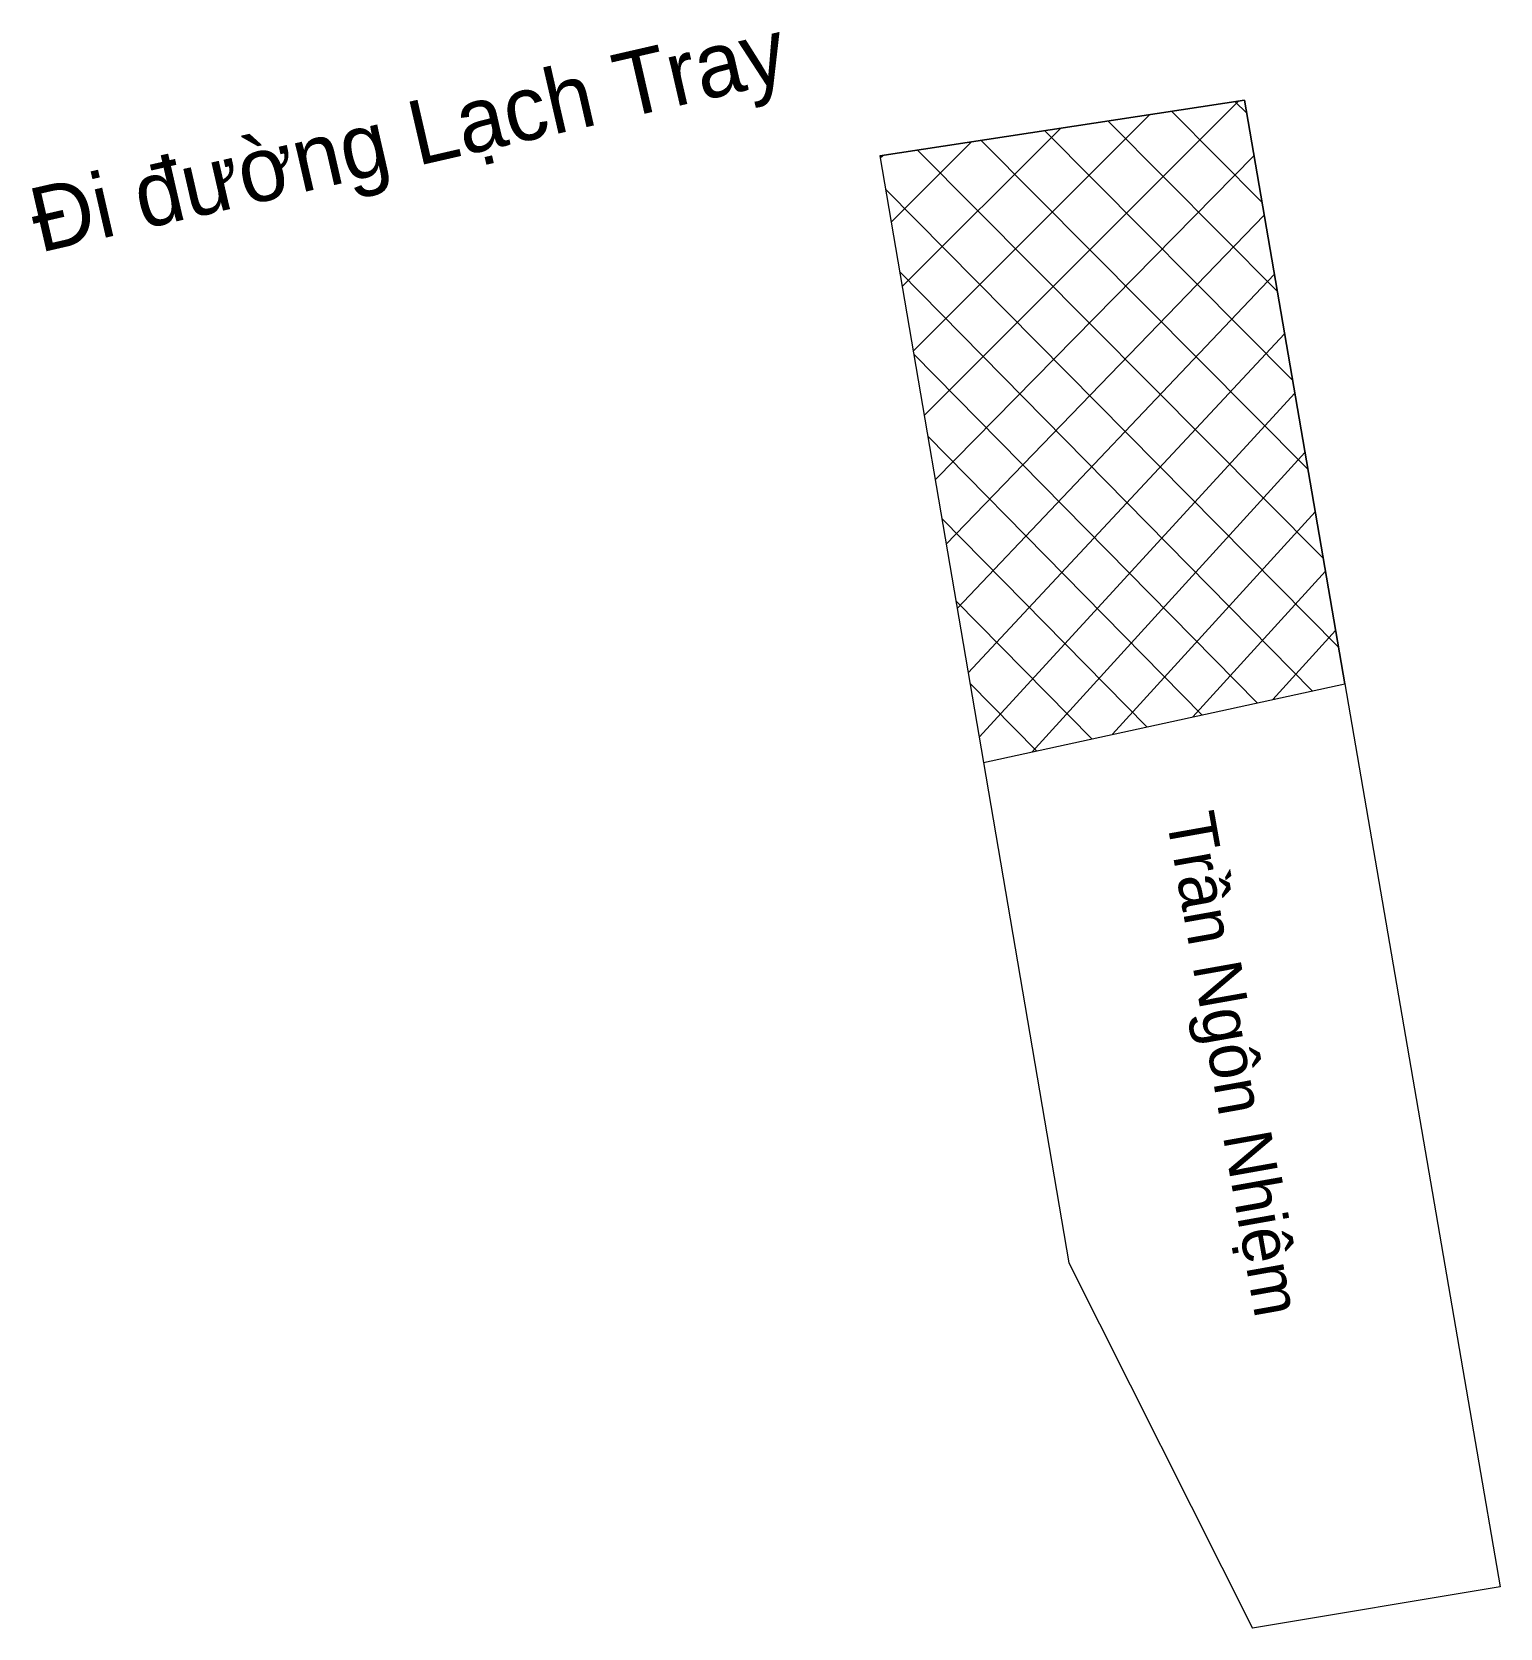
# Model space of a CAD drawing. Header units: millimetres. Extents: x 480521 to 6014615, y -961280 to 187869.
# Drawn here: x 5996399 to 6014615, y -961280 to -941479 of the extents above.
import ezdxf

# ---------------------------------------------------------------- set-up
doc = ezdxf.new("R2010")
doc.units = ezdxf.units.MM
doc.header["$LTSCALE"] = 600
doc.header["$MEASUREMENT"] = 0
doc.linetypes.add('DASHED', pattern=[0.75, 0.5, -0.25])
doc.linetypes.add('DGN Style 2', pattern=[2.425456270249031, 1.455273762149419, -0.9701825080996124])
for name, color, linetype, lineweight in [('2. PHE DUYET PA', 2, 'DASHED', 0), ('Level 10', 7, 'Continuous', 0), ('Level 19', 7, 'Continuous', 0), ('Level 25', 7, 'Continuous', 0)]:
    doc.layers.add(name, color=color, linetype=linetype, lineweight=lineweight)
doc.layers.add('CHU', color=1, linetype='Continuous')

msp = doc.modelspace()

# ---------------------------------------------------------------- hatches: boundary and pattern name
at = {"layer": '2. PHE DUYET PA', "linetype": 'Continuous', "lineweight": 5, "ltscale": 0.5}
h = msp.add_hatch(dxfattribs=at)
h.set_pattern_fill('ANSI37', color=1, scale=5000)
h.set_pattern_definition([(45, (-592525612.9998002, -2306994195.751017), (-441.9417382415922, 441.9417382415922), []), (135, (-592525612.9998002, -2306994195.751017), (-441.9417382415922, -441.9417382415922), [])])
h.paths.add_polyline_path([(6011442.078199744, -942326.9450169429), (6006921.027199864, -943016.8540168926), (6008204.111388922, -950540.7694925964), (6012687.138275027, -949564.0564536154), (6012687.138199925, -949564.0560168177)])

# ---------------------------------------------------------------- linework, layer by layer
at = {"layer": '2. PHE DUYET PA', "color": 7, "linetype": 'Continuous'}
msp.add_lwpolyline([(6011442.078199744, -942326.9450169429), (6006921.027199864, -943016.8540168926), (6008204.111388922, -950540.7694925964), (6012687.138275027, -949564.0564536154), (6012687.138199925, -949564.0560168177)], close=True, dxfattribs=at)
at = {"layer": 'Level 10', "color": 7, "linetype": 'Continuous', "lineweight": 9}
for p, q in [((6006921.027199864, -943016.8540168926), (6011442.078199744, -942326.9450169429)), ((6011442.078199744, -942326.9450169429), (6012687.138199925, -949564.0560168177)), ((6006921.027199864, -943016.8540168926), (6008204.111199856, -950540.7690166831))]:
    msp.add_line(p, q, dxfattribs=at)
at = {"layer": 'Level 25', "color": 7, "linetype": 'Continuous', "lineweight": 9}
for p, q in [((6012687.138199925, -949564.0560168177), (6014614.629199862, -960767.9020169526)), ((6008204.111199856, -950540.7690166831), (6009262.787199855, -956748.7700170279)), ((6009262.787145138, -956748.7702461332), (6011542.001638532, -961279.6386967748))]:
    msp.add_line(p, q, dxfattribs=at)
at = {"layer": 'Level 25', "color": 3, "linetype": 'Continuous', "lineweight": 9, "ltscale": 0.4999999999999999}
msp.add_line((6014614.629640937, -960767.9022400081), (6011542.001638532, -961279.6386967748), dxfattribs=at)

# ---------------------------------------------------------------- texts
at = {"layer": 'CHU', "color": 0, "linetype": 'Continuous', "lineweight": 0, "ltscale": 0.5, "insert": (5996314.546519399, -943439.7736753672), "char_height": 800, "width": 28826.43224323009, "attachment_point": 1, "rotation": 12.9461886358158}
msp.add_mtext('§i ®\xadêng L¹ch Tray', dxfattribs=at)
at = {"layer": 'Level 19', "color": 1, "linetype": 'DGN Style 2', "ltscale": 0.5}
msp.add_text('TrÇn Ng«n NhiÖm', height=600, rotation=280.0938495544283, dxfattribs=at).set_placement((6010469.746164083, -951216.8665903956))

doc.saveas('drawing.dxf')
